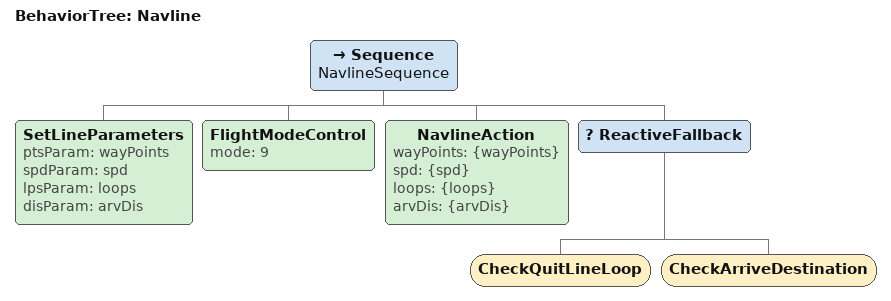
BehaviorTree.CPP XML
<?xml version="1.0" encoding="UTF-8"?>
<root BTCPP_format="4" main_tree_to_execute="Navline">
    <BehaviorTree ID="Navline">
        <Sequence name="NavlineSequence">
            <!-- 设置航线参数 -->
            <SetLineParameters ptsParam="wayPoints" spdParam="spd" lpsParam="loops" disParam="arvDis" />

            <!-- 进入OFFBOARD模式 -->
            <FlightModeControl mode="9" />

            <!-- 执行航线飞行 -->
            <NavlineAction wayPoints="{wayPoints}" spd="{spd}" loops="{loops}" arvDis="{arvDis}" />

            <!-- 检查航线完成条件 -->
            <ReactiveFallback>
                <CheckQuitLineLoop />
                <CheckArriveDestination />
            </ReactiveFallback>
        </Sequence>
    </BehaviorTree>
</root>
